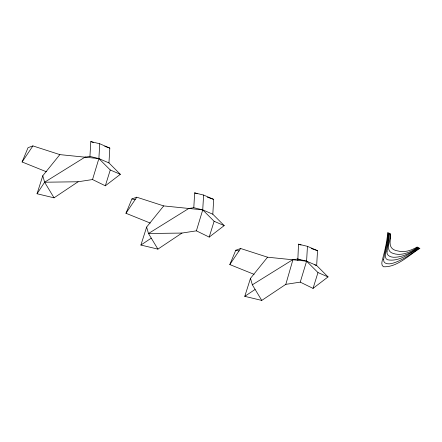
<?xml version="1.0" encoding="UTF-8"?>
<svg xmlns="http://www.w3.org/2000/svg" width="442" height="442" viewBox="0 0 442 442"><rect width="100%" height="100%" fill="white"/><g stroke="black" fill="none" stroke-linecap="round" stroke-linejoin="round"><path stroke-width="0.66" d="M85.35 157.125L89.941 156.418L90.792 141.584L99.732 143.755L109.815 148.087L108.959 162.921L120.34 174.314L105.329 185.8L92.533 179.546L78.101 181.767L44.625 182.22L37.051 193.756L54.051 197.828L78.101 181.767M99.732 143.755L98.881 158.59L92.533 179.546M189.209 208.42L193.8 207.712L194.651 192.878L203.591 195.049L213.668 199.375L212.817 214.215L224.199 225.608L209.188 237.094L196.386 230.84L181.96 233.061L148.484 233.514L146.633 227.055L163.706 205.911L202.734 209.884L212.817 214.215M203.591 195.049L202.734 209.884L196.386 230.84M297.809 260.371L298.51 244.172L307.444 246.343L317.527 250.669L316.671 265.509L328.052 276.902L313.041 288.388L300.245 282.134L285.814 284.35L261.763 300.416L244.769 296.344L250.487 278.349L267.559 257.2L306.593 261.178L316.671 265.509L314.77 264.857M307.444 246.343L306.593 261.178L300.245 282.134M285.814 284.35L292.969 259.565L252.338 284.808L261.763 300.416M105.329 185.8L110.262 169.988L98.881 158.59L89.941 156.418M209.188 237.094L214.116 221.282L202.734 209.884L193.8 207.712M313.041 288.388L317.975 272.57L306.593 261.178L297.654 259.006L293.063 259.714M37.051 193.756L42.775 175.761L59.847 154.617L98.881 158.59L108.959 162.921M181.96 233.061L157.905 249.122L140.91 245.05L146.633 227.055M46.399 171.767L22.1 161.976L28.05 147.661L32.907 145.91L59.847 154.617M150.258 223.061L125.959 213.271L131.909 198.955L136.766 197.204L163.706 205.911M254.111 274.355L229.812 264.565L235.768 250.249L240.625 248.498L267.559 257.2M22.1 161.976L32.907 145.91M125.959 213.271L136.766 197.204M229.812 264.565L240.625 248.498M140.91 245.05L151.219 238.166M244.769 296.344L255.073 289.46M54.051 197.828L44.625 182.22L85.256 156.976M189.115 208.27L148.484 233.514L157.905 249.122M131.909 198.955L135.219 199.701M235.768 250.249L239.078 250.995M90.792 141.584L93.328 142.451M104.743 146.352L109.815 148.087M194.651 192.878L197.187 193.745M207.331 197.209L213.668 199.375M298.51 244.172L301.046 245.039M311.185 248.503L317.527 250.669M297.654 259.006L300.19 259.874M110.262 169.988L120.34 174.314M214.116 221.282L224.199 225.608M317.975 272.57L328.052 276.902M250.487 278.349L252.338 284.808M42.775 175.761L44.625 182.22M383.612 259.537C383.081 264.719 390.082 264.299 393.341 263.067C402.955 259.995 411.275 253.979 419.347 248.095L419.9 248.365C409.088 255.034 396.877 267.598 383.374 266.747C380.231 264.482 382.689 259.984 383.115 256.962C385.302 248.94 387.059 240.78 387.722 232.475L388.275 232.752L387.435 240.249L383.612 259.537M390.546 238.177C389.225 245.57 390.391 249.901 398.513 251.089A16.94 15.249 11.9 0 0 402.518 251.581C407.734 251.642 412.717 249.608 417.143 247.006L417.69 247.277C410.275 252.443 400.17 256.89 391.314 252.686C385.004 248.957 391.507 239.255 389.932 233.569L390.485 233.84L390.546 238.177M387.043 251.205C385.949 255.979 391.645 257.636 395.33 257.238C403.811 256.774 411.491 252.388 418.243 247.548L418.795 247.824C409.59 253.658 398.883 262.139 387.336 259.725C384.474 258.277 385.485 254.537 385.899 252.034C387.22 245.758 388.441 239.437 388.827 233.022L389.38 233.293A148.18 133.407 11.9 0 1 388.546 241.282L387.043 251.205"/></g></svg>
